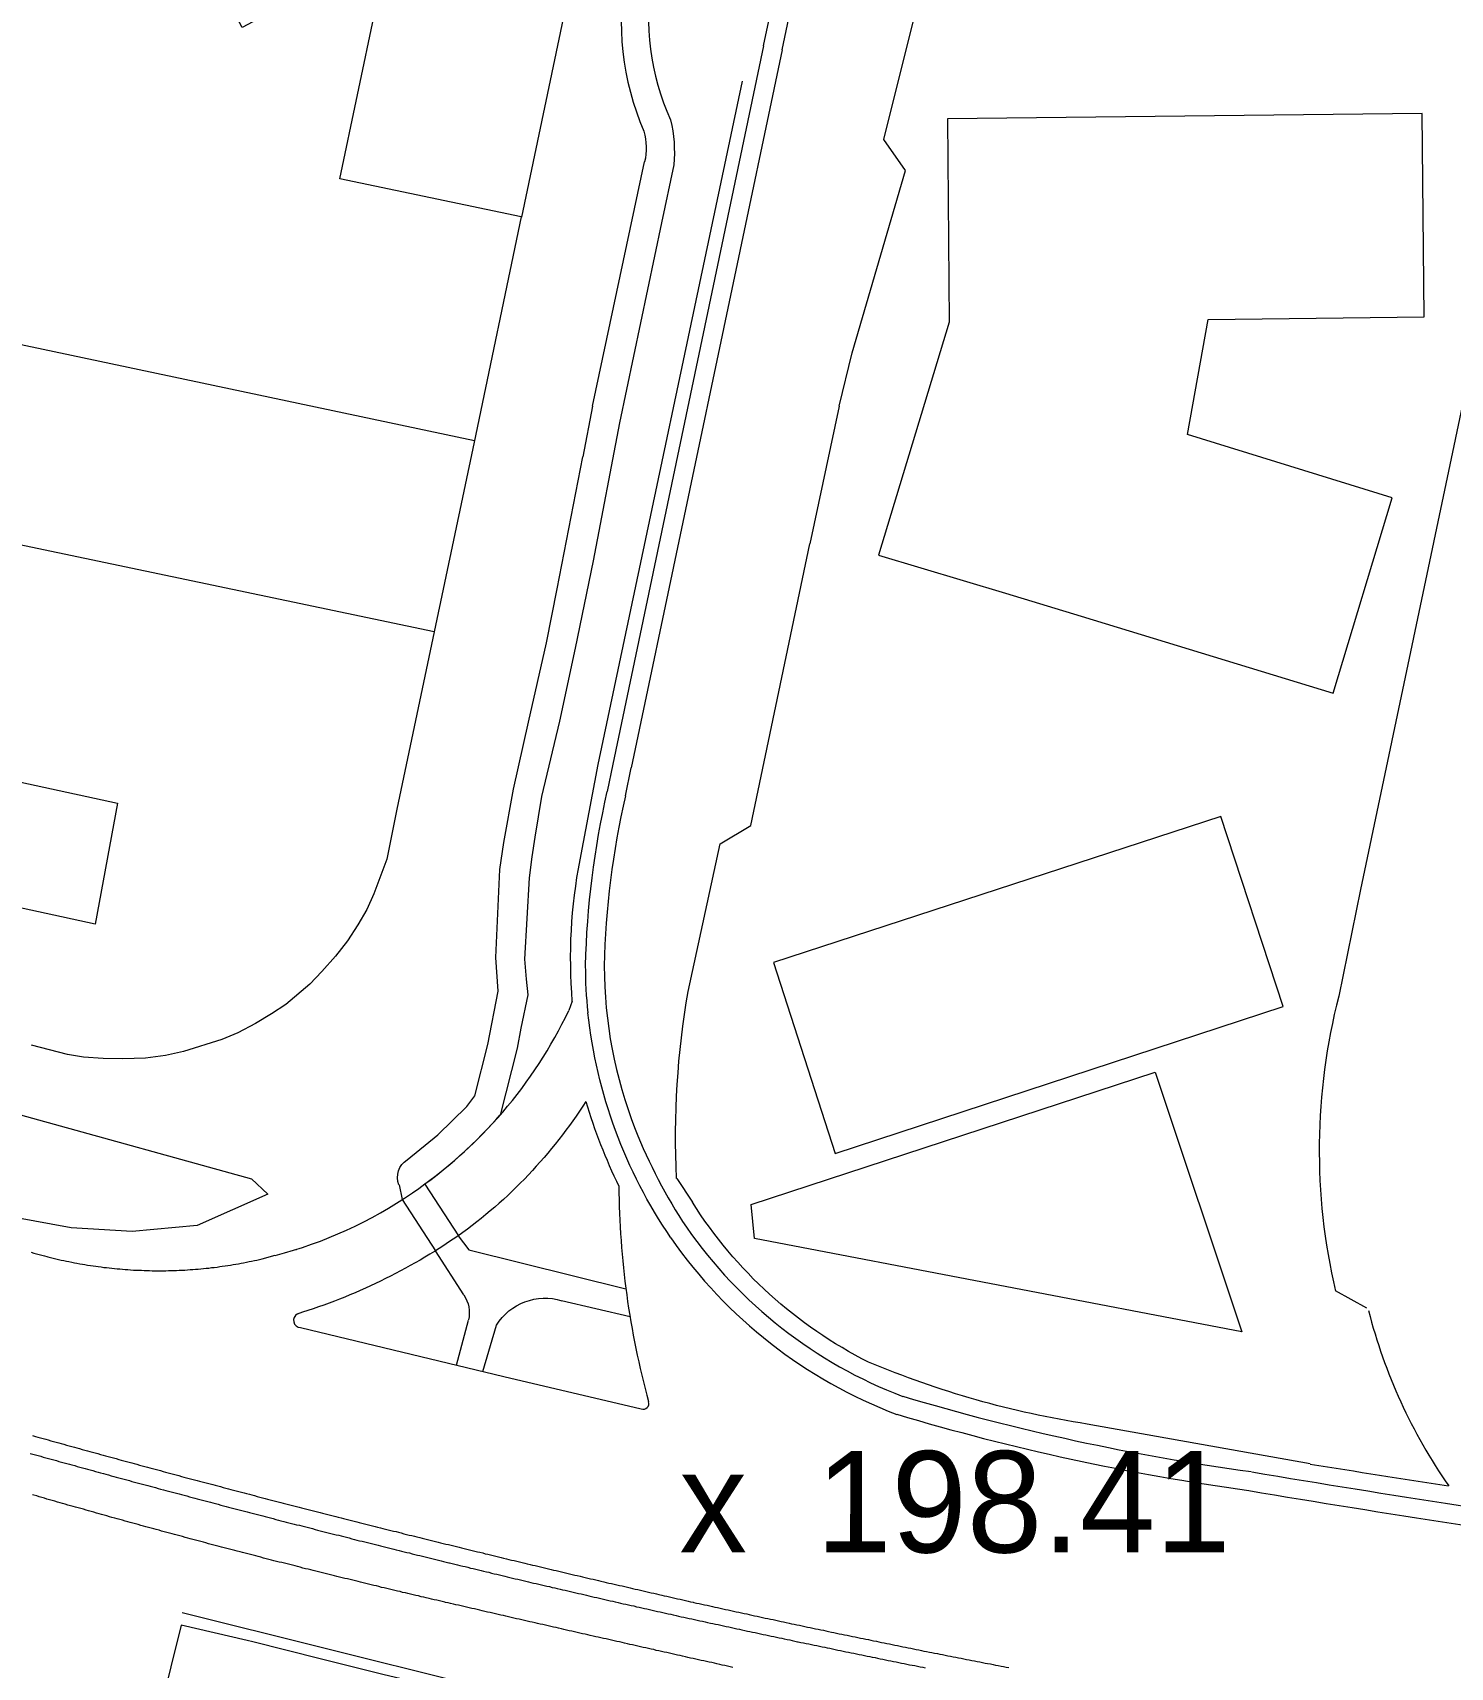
# Model space of a CAD drawing. Header units: millimetres. Extents: x 949 to 2135, y 1001 to 2286.
# Drawn here: x 1283.9 to 1388.7, y 1817.1 to 1938 of the extents above; entities that cross this region are included whole.
import ezdxf
from ezdxf.enums import TextEntityAlignment as Align

# ---------------------------------------------------------------- set-up
doc = ezdxf.new("R2010")
doc.units = ezdxf.units.MM
for name, color, linetype, lineweight in [('Nivel 11', 7, 'Continuous', 0), ('Nivel 12', 7, 'Continuous', 0), ('Nivel 15', 7, 'Continuous', 0), ('Nivel 17', 7, 'Continuous', 0), ('Nivel 18', 7, 'Continuous', 0), ('Nivel 22', 7, 'Continuous', 0), ('Nivel 24', 7, 'Continuous', 0), ('Nivel 27', 7, 'Continuous', 0), ('Nivel 3', 7, 'Continuous', 0)]:
    doc.layers.add(name, color=color, linetype=linetype, lineweight=lineweight)
doc.styles.add('Style-font000', font='font000.shx')
doc.styles.add('Style-font023', font='font023.shx')

msp = doc.modelspace()

# ---------------------------------------------------------------- linework, layer by layer
at = {"layer": 'Nivel 11', "color": 1, "linetype": 'Continuous', "lineweight": 0}
for p, q in [((1328.55, 1965.03), (1320.02, 1924.34)), ((1386.65, 1931.99), (1351.53, 1931.59)), ((1386.79, 1916.96), (1386.65, 1931.99)), ((1244.03, 1923.16), (1316.55, 1907.8)), ((1369.29, 1908.25), (1370.83, 1916.77)), ((1370.83, 1916.77), (1386.79, 1916.96)), ((1313.58, 1893.66), (1236.99, 1909.74)), ((1384.44, 1903.56), (1369.29, 1908.25)), ((1316.52, 1907.68), (1313.58, 1893.66)), ((1380.07, 1889.13), (1384.44, 1903.56)), ((1346.45, 1899.32), (1355.83, 1896.51)), ((1355.83, 1896.51), (1361.42, 1894.82)), ((1361.43, 1894.82), (1380.07, 1889.13))]:
    msp.add_line(p, q, dxfattribs=at)
at = {"layer": 'Nivel 11', "color": 1, "linetype": 'Continuous', "lineweight": 0, "flags": 128}
for points in [[(1320.01, 1924.35), (1306.6, 1927.16), (1309.21, 1939.59), (1312.15, 1938.98), (1315.07, 1952.87), (1313.04, 1953.3), (1301.67, 1947.21), (1304.84, 1941.3), (1299.37, 1938.37), (1296.21, 1944.28), (1290.71, 1941.34), (1283.87, 1953.78)], [(1351.53, 1931.59), (1351.67, 1916.55), (1346.45, 1899.32)]]:
    msp.add_lwpolyline(points, dxfattribs=at)
msp.add_lwpolyline([(1376.36, 1865.95), (1371.77, 1879.99), (1338.66, 1869.21), (1343.24, 1855.08), (1376.38, 1865.95), (1376.36, 1865.95)], close=True, dxfattribs=at)
at = {"layer": 'Nivel 12', "color": 7, "linetype": 'Continuous', "lineweight": 0}
for p, q in [((1320.01, 1924.35), (1316.52, 1907.68)), ((1313.58, 1893.66), (1310.82, 1880.55)), ((1310.82, 1880.55), (1310.41, 1878.57)), ((1310.41, 1878.57), (1310.06, 1876.83)), ((1310.06, 1876.83), (1309.11, 1874.28)), ((1309.11, 1874.28), (1308.59, 1873.13)), ((1308.59, 1873.13), (1307.92, 1871.99)), ((1307.92, 1871.99), (1307.15, 1870.81)), ((1307.15, 1870.81), (1306.28, 1869.66)), ((1306.28, 1869.66), (1305.26, 1868.52)), ((1305.26, 1868.52), (1304.38, 1867.6)), ((1304.38, 1867.6), (1302.6, 1866.09)), ((1302.6, 1866.09), (1301.55, 1865.41)), ((1300.36, 1864.69), (1299.06, 1864)), ((1301.55, 1865.41), (1300.36, 1864.69)), ((1297.87, 1863.51), (1295.03, 1862.62)), ((1299.06, 1864), (1297.87, 1863.51)), ((1286.46, 1862.39), (1283.79, 1863.08)), ((1287.64, 1862.2), (1286.46, 1862.39)), ((1289.08, 1862.1), (1287.64, 1862.2)), ((1290.55, 1862.07), (1289.08, 1862.1)), ((1292.23, 1862.13), (1290.55, 1862.07)), ((1293.7, 1862.33), (1292.23, 1862.13)), ((1295.03, 1862.62), (1293.7, 1862.33))]:
    msp.add_line(p, q, dxfattribs=at)
at = {"layer": 'Nivel 15', "color": 7, "linetype": 'Continuous', "lineweight": 0}
for p, q in [((1336.35, 1934.38), (1325.68, 1883.84)), ((1343.53, 1910.35), (1341.37, 1900.17)), ((1325.68, 1883.84), (1324.34, 1876.78)), ((1382.09, 1874.59), (1380.48, 1866.71)), ((1323.77, 1866.33), (1323.53, 1865.65)), ((1331.51, 1853.23), (1332.67, 1851.46)), ((1382.56, 1843.64), (1380.24, 1844.9)), ((1303.69, 1842.19), (1318.72, 1838.57)), ((1318.72, 1838.57), (1328.89, 1836.18)), ((1378.37, 1832.11), (1361.87, 1835.06))]:
    msp.add_line(p, q, dxfattribs=at)
at = {"layer": 'Nivel 15', "color": 7, "linetype": 'Continuous', "lineweight": 0, "flags": 128}
for points in [[(1343.53, 1910.35), (1344.49, 1914.3), (1348.44, 1927.79), (1346.82, 1930.08), (1349.26, 1939.77), (1351.48, 1941.13), (1363.76, 1999.5), (1362.19, 2001.98), (1363.54, 2008.15)], [(1406.62, 1991.28), (1394.52, 1933.67), (1382.09, 1874.59)], [(1332.36, 1867.06), (1334.73, 1877.98), (1337, 1879.33), (1341.37, 1900.17)], [(1308.88, 1850.28), (1308.99, 1850.34)], [(1283.77, 1847.77), (1283.97, 1847.71), (1284.16, 1847.66), (1284.35, 1847.61), (1284.54, 1847.55), (1284.74, 1847.5), (1284.93, 1847.45), (1285, 1847.43), (1285.2, 1847.38), (1285.39, 1847.33), (1285.59, 1847.28), (1285.78, 1847.24), (1285.98, 1847.19), (1286.17, 1847.15), (1286.37, 1847.11), (1286.56, 1847.07), (1286.76, 1847.03), (1286.96, 1846.99), (1287.15, 1846.96), (1287.35, 1846.92), (1287.55, 1846.89), (1287.74, 1846.85), (1287.94, 1846.82), (1288.14, 1846.79), (1288.34, 1846.76), (1288.54, 1846.73), (1288.73, 1846.7), (1288.93, 1846.68), (1289.13, 1846.65), (1289.33, 1846.63), (1289.53, 1846.61), (1289.73, 1846.58), (1289.92, 1846.56), (1290.12, 1846.54), (1290.32, 1846.53), (1290.52, 1846.51), (1290.72, 1846.49), (1290.92, 1846.48), (1291.12, 1846.47), (1291.32, 1846.45), (1291.52, 1846.44), (1291.72, 1846.43), (1291.92, 1846.43), (1292.12, 1846.42), (1292.32, 1846.41), (1292.52, 1846.41), (1292.72, 1846.4), (1292.92, 1846.4), (1293.12, 1846.4), (1293.32, 1846.4), (1293.52, 1846.4), (1293.72, 1846.4), (1293.92, 1846.41), (1294.12, 1846.41), (1294.32, 1846.42), (1294.52, 1846.42), (1294.72, 1846.43), (1294.92, 1846.44), (1295.12, 1846.45), (1295.32, 1846.47), (1295.52, 1846.48), (1295.72, 1846.49), (1295.92, 1846.51), (1296.12, 1846.52), (1296.32, 1846.54), (1296.51, 1846.56), (1296.71, 1846.58), (1296.91, 1846.6), (1297.11, 1846.63), (1297.31, 1846.65), (1297.51, 1846.67), (1297.71, 1846.7), (1297.9, 1846.73), (1298.1, 1846.76), (1298.3, 1846.79), (1298.5, 1846.82), (1298.7, 1846.85), (1298.89, 1846.88), (1299.09, 1846.92), (1299.29, 1846.95), (1299.48, 1846.99), (1299.68, 1847.03), (1299.88, 1847.07), (1300.07, 1847.11), (1300.27, 1847.15), (1300.46, 1847.19), (1300.66, 1847.23), (1300.85, 1847.28), (1301.82, 1847.54)], [(1303.36, 1847.97), (1303.39, 1847.98)], [(1283.87, 1834.2), (1284.07, 1834.14), (1284.26, 1834.09), (1284.45, 1834.04), (1284.64, 1833.98), (1284.84, 1833.93), (1285.03, 1833.88), (1285.22, 1833.82), (1285.41, 1833.77), (1285.61, 1833.72), (1285.8, 1833.66), (1285.99, 1833.61), (1286.19, 1833.56), (1286.38, 1833.5), (1286.57, 1833.45), (1286.76, 1833.4), (1286.96, 1833.34), (1287.15, 1833.29), (1287.34, 1833.24), (1287.53, 1833.18), (1287.73, 1833.13), (1287.92, 1833.08), (1288.11, 1833.02), (1288.31, 1832.97), (1288.5, 1832.92), (1288.69, 1832.87), (1288.88, 1832.81), (1289.08, 1832.76), (1289.27, 1832.71), (1289.46, 1832.65), (1289.66, 1832.6), (1289.85, 1832.55), (1290.04, 1832.5), (1290.24, 1832.44), (1290.43, 1832.39), (1290.62, 1832.34), (1290.81, 1832.29), (1291.01, 1832.23), (1291.2, 1832.18), (1291.39, 1832.13), (1291.59, 1832.08), (1291.78, 1832.02), (1291.97, 1831.97), (1292.17, 1831.92), (1292.36, 1831.87), (1292.55, 1831.82), (1292.74, 1831.76), (1292.94, 1831.71), (1293.13, 1831.66), (1293.32, 1831.61), (1293.52, 1831.56), (1293.71, 1831.5), (1293.9, 1831.45), (1294.1, 1831.4), (1294.29, 1831.35), (1294.48, 1831.3), (1294.68, 1831.25), (1294.87, 1831.19), (1295.06, 1831.14), (1295.26, 1831.09), (1295.45, 1831.04), (1295.64, 1830.99), (1295.84, 1830.94), (1296.03, 1830.89), (1296.22, 1830.83), (1296.42, 1830.78), (1296.61, 1830.73), (1296.8, 1830.68), (1297, 1830.63), (1297.19, 1830.58), (1297.38, 1830.53), (1297.58, 1830.48), (1297.77, 1830.43), (1297.96, 1830.37), (1298.16, 1830.32), (1298.35, 1830.27), (1298.54, 1830.22), (1298.74, 1830.17), (1298.93, 1830.12), (1299.12, 1830.07), (1299.32, 1830.02), (1299.51, 1829.97), (1299.7, 1829.92), (1299.9, 1829.87), (1300.09, 1829.82), (1300.28, 1829.77), (1300.48, 1829.71), (1300.67, 1829.66), (1300.87, 1829.61), (1301.06, 1829.56), (1301.25, 1829.51), (1301.45, 1829.46), (1301.64, 1829.41), (1301.83, 1829.36), (1302.03, 1829.31), (1302.22, 1829.26), (1302.41, 1829.21), (1302.61, 1829.16), (1302.8, 1829.11), (1302.99, 1829.06), (1303.19, 1829.01), (1303.38, 1828.96), (1303.58, 1828.91), (1303.77, 1828.86), (1303.96, 1828.81), (1304.16, 1828.76), (1304.35, 1828.71), (1304.54, 1828.66), (1304.74, 1828.61), (1304.93, 1828.56), (1305.13, 1828.52), (1305.32, 1828.47), (1305.51, 1828.42), (1305.71, 1828.37), (1305.9, 1828.32), (1306.09, 1828.27), (1306.29, 1828.22), (1306.48, 1828.17), (1306.68, 1828.12), (1306.87, 1828.07), (1307.06, 1828.02), (1307.26, 1827.97), (1307.45, 1827.92), (1307.65, 1827.87), (1307.84, 1827.83), (1308.03, 1827.78), (1308.23, 1827.73), (1308.42, 1827.68), (1308.62, 1827.63), (1308.81, 1827.58), (1309, 1827.53), (1309.2, 1827.48), (1309.39, 1827.43), (1309.59, 1827.39), (1309.78, 1827.34), (1309.97, 1827.29), (1310.17, 1827.24), (1310.36, 1827.19), (1310.56, 1827.14), (1310.75, 1827.1), (1310.94, 1827.05), (1311.14, 1827), (1311.33, 1826.95), (1311.53, 1826.9), (1311.72, 1826.85), (1311.91, 1826.81), (1312.11, 1826.76), (1312.3, 1826.71), (1312.5, 1826.66), (1312.69, 1826.61), (1312.88, 1826.57), (1313.08, 1826.52), (1313.27, 1826.47), (1313.47, 1826.42), (1313.66, 1826.37), (1313.86, 1826.33), (1314.05, 1826.28), (1314.24, 1826.23), (1314.44, 1826.18), (1314.63, 1826.14), (1314.83, 1826.09), (1315.02, 1826.04), (1315.22, 1825.99), (1315.41, 1825.94), (1315.6, 1825.9), (1315.8, 1825.85), (1315.99, 1825.8), (1316.19, 1825.76), (1316.38, 1825.71), (1316.58, 1825.66), (1316.77, 1825.61), (1316.96, 1825.57), (1317.16, 1825.52), (1317.35, 1825.47), (1317.55, 1825.43), (1317.74, 1825.38), (1317.94, 1825.33), (1318.13, 1825.28), (1318.32, 1825.24), (1318.52, 1825.19), (1318.71, 1825.14), (1318.91, 1825.1), (1319.1, 1825.05), (1319.3, 1825), (1319.49, 1824.96), (1319.69, 1824.91), (1319.88, 1824.86), (1320.08, 1824.82), (1320.27, 1824.77), (1320.46, 1824.72), (1320.66, 1824.68), (1320.85, 1824.63), (1321.05, 1824.59), (1321.24, 1824.54), (1321.44, 1824.49), (1321.63, 1824.45), (1321.83, 1824.4), (1322.02, 1824.35), (1322.22, 1824.31), (1322.41, 1824.26), (1322.6, 1824.22), (1322.8, 1824.17), (1322.99, 1824.12), (1323.19, 1824.08), (1323.38, 1824.03), (1323.58, 1823.99), (1323.77, 1823.94), (1323.97, 1823.89), (1324.16, 1823.85), (1324.36, 1823.8), (1324.55, 1823.76), (1324.75, 1823.71), (1324.94, 1823.67), (1325.14, 1823.62), (1325.33, 1823.58), (1325.53, 1823.53), (1325.72, 1823.48), (1325.91, 1823.44), (1326.11, 1823.39), (1326.3, 1823.35), (1326.5, 1823.3), (1326.69, 1823.26), (1326.89, 1823.21), (1327.08, 1823.17), (1327.28, 1823.12), (1327.47, 1823.08), (1327.67, 1823.03), (1327.86, 1822.99), (1328.06, 1822.94), (1328.25, 1822.9), (1328.45, 1822.85), (1328.64, 1822.81), (1328.84, 1822.76), (1329.03, 1822.72), (1329.23, 1822.67), (1329.42, 1822.63), (1329.62, 1822.58), (1329.81, 1822.54), (1330.01, 1822.5), (1330.2, 1822.45), (1330.4, 1822.41), (1330.59, 1822.36), (1330.79, 1822.32), (1330.98, 1822.27), (1331.18, 1822.23), (1331.37, 1822.18), (1331.57, 1822.14), (1331.76, 1822.1), (1331.96, 1822.05), (1332.15, 1822.01), (1332.35, 1821.96), (1332.54, 1821.92), (1332.74, 1821.88), (1332.78, 1821.87), (1332.98, 1821.82), (1333.17, 1821.78), (1333.37, 1821.74), (1333.56, 1821.69), (1333.76, 1821.65), (1333.95, 1821.61), (1334.15, 1821.56), (1334.34, 1821.52), (1334.54, 1821.48), (1334.73, 1821.43), (1334.93, 1821.39), (1335.12, 1821.35), (1335.32, 1821.31), (1335.51, 1821.26), (1335.71, 1821.22), (1335.91, 1821.18), (1336.1, 1821.14), (1336.3, 1821.09), (1336.49, 1821.05), (1336.69, 1821.01), (1336.88, 1820.97), (1337.08, 1820.92), (1337.27, 1820.88), (1337.47, 1820.84), (1337.66, 1820.8), (1337.86, 1820.75), (1338.06, 1820.71), (1338.25, 1820.67), (1338.45, 1820.63), (1338.64, 1820.59), (1338.84, 1820.54), (1339.03, 1820.5), (1339.23, 1820.46), (1339.42, 1820.42), (1339.62, 1820.38), (1339.82, 1820.34), (1340.01, 1820.29), (1340.21, 1820.25), (1340.4, 1820.21), (1340.6, 1820.17), (1340.79, 1820.13), (1340.99, 1820.09), (1341.18, 1820.04), (1341.38, 1820), (1341.58, 1819.96), (1341.77, 1819.92), (1341.97, 1819.88), (1342.16, 1819.84), (1342.36, 1819.8), (1342.55, 1819.76), (1342.75, 1819.72), (1342.95, 1819.67), (1343.14, 1819.63), (1343.34, 1819.59), (1343.53, 1819.55), (1343.73, 1819.51), (1343.93, 1819.47), (1344.12, 1819.43), (1344.32, 1819.39), (1344.51, 1819.35), (1344.71, 1819.31), (1344.9, 1819.27), (1345.1, 1819.23), (1345.3, 1819.19), (1345.49, 1819.15), (1345.69, 1819.11), (1345.88, 1819.07), (1346.08, 1819.03), (1346.28, 1818.99), (1346.47, 1818.95), (1346.67, 1818.91), (1346.86, 1818.87), (1347.06, 1818.83), (1347.26, 1818.79), (1347.45, 1818.75), (1347.65, 1818.71), (1347.84, 1818.67), (1348.04, 1818.63), (1348.24, 1818.59), (1348.43, 1818.55), (1348.63, 1818.51), (1348.82, 1818.47), (1349.02, 1818.43), (1349.22, 1818.39), (1349.41, 1818.35), (1349.61, 1818.31), (1349.8, 1818.27), (1350, 1818.23), (1350.2, 1818.19), (1350.39, 1818.15), (1350.59, 1818.12), (1350.79, 1818.08), (1350.98, 1818.04), (1351.18, 1818), (1351.37, 1817.96), (1351.57, 1817.92), (1351.77, 1817.88), (1351.96, 1817.84), (1352.16, 1817.81), (1352.35, 1817.77), (1352.55, 1817.73), (1352.75, 1817.69), (1352.94, 1817.65), (1353.14, 1817.61), (1353.34, 1817.57), (1353.53, 1817.54), (1353.73, 1817.5), (1353.93, 1817.46), (1354.12, 1817.42), (1354.32, 1817.38), (1354.51, 1817.34), (1354.71, 1817.31), (1354.91, 1817.27), (1355.1, 1817.23), (1355.3, 1817.19), (1355.5, 1817.15), (1355.69, 1817.12), (1355.89, 1817.08), (1356.09, 1817.04)]]:
    msp.add_lwpolyline(points, dxfattribs=at)
at = {"layer": 'Nivel 15', "color": 7, "linetype": 'Continuous', "lineweight": 0}
for centre, radius, start, end in [((1362.53, 1869.46), 38.89, 169.1502, 184.6165), ((1292.89, 1880.23), 33.93, 304.2132, 334.5439), ((1424.95, 1855.31), 45.91, 165.6309, 193.1097), ((1363.41, 1870.34), 40.27, 196.4622, 206.0584), ((1389.42, 1853.1), 62.19, 180.4031, 195.2763), ((1293.89, 1878.31), 31.78, 284.4474, 304.6646), ((1303.7, 1842.73), 0.534, 117.8078, 268.705), ((1421.78, 1853.5), 40.37, 194.4081, 214.7613), ((1329.03, 1836.57), 0.421, 250.5161, 19.3773), ((1572.56, 3028.26), 1211.82, 260.77835, 261.26895)]:
    msp.add_arc(centre, radius, start, end, dxfattribs=at)
at = {"layer": 'Nivel 15', "color": 7, "linetype": 'Continuous', "lineweight": 0, "extrusion": (0, 0, -1)}
for centre, radius, start, end in [((-1393.8, 1856.31), 62.37, 357.1711, 9.9246), ((-1294.45, 1878.28), 35.99, 212.534, 234.5387), ((-1360.49, 1869.04), 32.91, 296.6938, 327.7138), ((-1290.37, 1885.24), 44.03, 235.4709, 252.7223), ((-1372.49, 1903.4), 69.16, 278.8269, 292.7812)]:
    msp.add_arc(centre, radius, start, end, dxfattribs=at)
at = {"layer": 'Nivel 17', "color": 30, "linetype": 'Continuous', "lineweight": 0}
for p, q in [((1325.28, 1910.36), (1329.14, 1928.41)), ((1331.3, 1928.21), (1330.39, 1923.91)), ((1330.39, 1923.91), (1327.28, 1909.11)), ((1325.28, 1910.36), (1324.58, 1906.6)), ((1327.28, 1909.11), (1325.34, 1898.91)), ((1322.67, 1896.84), (1324.58, 1906.6)), ((1325.34, 1898.91), (1324.01, 1892.44)), ((1321.87, 1892.85), (1322.67, 1896.84)), ((1320.56, 1886.97), (1321.87, 1892.85)), ((1324.01, 1892.44), (1322.84, 1887.04)), ((1319.44, 1882.02), (1320.56, 1886.97)), ((1322.84, 1887.04), (1321.5, 1881.48)), ((1318.73, 1878.08), (1319.44, 1882.02)), ((1321.5, 1881.48), (1321.02, 1878.47)), ((1318.44, 1876.08), (1318.73, 1878.08)), ((1321.02, 1878.47), (1320.79, 1877.02)), ((1320.79, 1877.02), (1320.6, 1875.47)), ((1318.13, 1869.56), (1318.44, 1876.08)), ((1320.6, 1875.47), (1320.25, 1869.44)), ((1318.3, 1867.08), (1318.13, 1869.56)), ((1320.25, 1869.44), (1320.37, 1867.96)), ((1317.53, 1863.13), (1318.3, 1867.08)), ((1320.37, 1867.96), (1320.5, 1866.81)), ((1320.5, 1866.81), (1319.98, 1864.34)), ((1319.98, 1864.34), (1319.71, 1862.86)), ((1316.58, 1859.33), (1317.53, 1863.13)), ((1319.71, 1862.86), (1318.45, 1857.91)), ((1313.84, 1856.44), (1315.99, 1858.54)), ((1315.99, 1858.54), (1316.58, 1859.33)), ((1311.58, 1854.6), (1313.84, 1856.44)), ((1310.97, 1852.75), (1311.21, 1851.67)), ((1312.87, 1852.81), (1315.36, 1848.98)), ((1311.21, 1851.67), (1313.67, 1847.88)), ((1315.35, 1848.99), (1316.13, 1847.95)), ((1315.77, 1844.61), (1313.67, 1847.88)), ((1316.13, 1847.95), (1327.75, 1845.07)), ((1328.06, 1842.98), (1323, 1844.18)), ((1315.23, 1839.41), (1316.11, 1842.75)), ((1317.17, 1838.94), (1318.18, 1842.37))]:
    msp.add_line(p, q, dxfattribs=at)
at = {"layer": 'Nivel 17', "color": 30, "linetype": 'Continuous', "lineweight": 0, "flags": 128}
for points in [[(1283.7, 1832.89), (1283.89, 1832.84), (1284.08, 1832.78), (1284.28, 1832.73), (1284.47, 1832.68), (1284.66, 1832.62), (1284.85, 1832.57), (1285.05, 1832.51), (1285.24, 1832.46), (1285.43, 1832.41), (1285.63, 1832.35), (1285.82, 1832.3), (1286.01, 1832.25), (1286.2, 1832.19), (1286.4, 1832.14), (1286.59, 1832.09), (1286.78, 1832.03), (1286.98, 1831.98), (1287.17, 1831.93), (1287.36, 1831.88), (1287.55, 1831.82), (1287.75, 1831.77), (1287.94, 1831.72), (1288.13, 1831.66), (1288.33, 1831.61), (1288.52, 1831.56), (1288.71, 1831.51), (1288.9, 1831.45), (1289.1, 1831.4), (1289.29, 1831.35), (1289.48, 1831.29), (1289.68, 1831.24), (1289.87, 1831.19), (1290.06, 1831.14), (1290.25, 1831.08), (1290.45, 1831.03), (1290.64, 1830.98), (1290.83, 1830.93), (1291.03, 1830.88), (1291.22, 1830.82), (1291.41, 1830.77), (1291.61, 1830.72), (1291.8, 1830.67), (1291.99, 1830.61), (1292.19, 1830.56), (1292.38, 1830.51), (1292.57, 1830.46), (1292.76, 1830.41), (1292.96, 1830.36), (1293.15, 1830.3), (1293.34, 1830.25), (1293.54, 1830.2), (1293.73, 1830.15), (1293.92, 1830.1), (1294.12, 1830.04), (1294.31, 1829.99), (1294.5, 1829.94), (1294.7, 1829.89), (1294.89, 1829.84), (1295.08, 1829.79), (1295.28, 1829.74), (1295.47, 1829.68), (1295.66, 1829.63), (1295.86, 1829.58), (1296.05, 1829.53), (1296.24, 1829.48), (1296.44, 1829.43), (1296.63, 1829.38), (1296.82, 1829.33), (1297.02, 1829.28), (1297.21, 1829.22), (1297.4, 1829.17), (1297.6, 1829.12), (1297.79, 1829.07), (1297.98, 1829.02), (1298.18, 1828.97), (1298.37, 1828.92), (1298.56, 1828.87), (1298.76, 1828.82), (1298.95, 1828.77), (1299.14, 1828.72), (1299.34, 1828.67), (1299.53, 1828.62), (1299.73, 1828.57), (1299.92, 1828.52), (1300.11, 1828.46), (1300.31, 1828.41), (1300.5, 1828.36), (1300.69, 1828.31), (1300.89, 1828.26), (1301.08, 1828.21), (1301.27, 1828.16), (1301.47, 1828.11), (1301.66, 1828.06), (1301.86, 1828.01), (1302.05, 1827.96), (1302.24, 1827.91), (1302.44, 1827.86), (1302.63, 1827.81), (1302.82, 1827.76), (1303.02, 1827.71), (1303.21, 1827.66), (1303.4, 1827.61), (1303.6, 1827.57), (1303.79, 1827.52), (1303.99, 1827.47), (1304.18, 1827.42), (1304.37, 1827.37), (1304.57, 1827.32), (1304.76, 1827.27), (1304.95, 1827.22), (1305.15, 1827.17), (1305.34, 1827.12), (1305.54, 1827.07), (1305.73, 1827.02), (1305.92, 1826.97), (1306.12, 1826.92), (1306.31, 1826.87), (1306.51, 1826.83), (1306.7, 1826.78), (1306.89, 1826.73), (1307.09, 1826.68), (1307.28, 1826.63), (1307.48, 1826.58), (1307.67, 1826.53), (1307.86, 1826.48), (1308.06, 1826.43), (1308.25, 1826.39), (1308.45, 1826.34), (1308.64, 1826.29), (1308.83, 1826.24), (1309.03, 1826.19), (1309.22, 1826.14), (1309.42, 1826.09), (1309.61, 1826.05), (1309.8, 1826), (1310, 1825.95), (1310.19, 1825.9), (1310.39, 1825.85), (1310.58, 1825.8), (1310.77, 1825.76), (1310.97, 1825.71), (1311.16, 1825.66), (1311.36, 1825.61), (1311.55, 1825.56), (1311.74, 1825.52), (1311.94, 1825.47), (1312.13, 1825.42), (1312.33, 1825.37), (1312.52, 1825.33), (1312.72, 1825.28), (1312.91, 1825.23), (1313.1, 1825.18), (1313.3, 1825.13), (1313.49, 1825.09), (1313.69, 1825.04), (1313.88, 1824.99), (1314.08, 1824.94), (1314.27, 1824.9), (1314.46, 1824.85), (1314.66, 1824.8), (1314.71, 1824.79), (1314.9, 1824.74), (1315.09, 1824.7), (1315.29, 1824.65), (1315.48, 1824.6), (1315.68, 1824.55), (1315.87, 1824.51), (1316.07, 1824.46), (1316.26, 1824.41), (1316.45, 1824.37), (1316.65, 1824.32), (1316.84, 1824.27), (1317.04, 1824.23), (1317.23, 1824.18), (1317.43, 1824.13), (1317.62, 1824.09), (1317.82, 1824.04), (1318.01, 1823.99), (1318.2, 1823.95), (1318.4, 1823.9), (1318.59, 1823.85), (1318.79, 1823.81), (1318.98, 1823.76), (1319.18, 1823.72), (1319.37, 1823.67), (1319.57, 1823.62), (1319.76, 1823.58), (1319.96, 1823.53), (1320.15, 1823.49), (1320.35, 1823.44), (1320.54, 1823.39), (1320.73, 1823.35), (1320.93, 1823.3), (1321.12, 1823.26), (1321.32, 1823.21), (1321.51, 1823.16), (1321.71, 1823.12), (1321.9, 1823.07), (1322.1, 1823.03), (1322.29, 1822.98), (1322.49, 1822.94), (1322.68, 1822.89), (1322.88, 1822.85), (1323.07, 1822.8), (1323.27, 1822.76), (1323.46, 1822.71), (1323.66, 1822.67), (1323.85, 1822.62), (1324.05, 1822.58), (1324.24, 1822.53), (1324.44, 1822.49), (1324.63, 1822.44), (1324.83, 1822.4), (1325.02, 1822.35), (1325.22, 1822.31), (1325.41, 1822.26), (1325.61, 1822.22), (1325.8, 1822.17), (1326, 1822.13), (1326.19, 1822.08), (1326.39, 1822.04), (1326.58, 1821.99), (1326.78, 1821.95), (1326.97, 1821.91), (1327.17, 1821.86), (1327.36, 1821.82), (1327.56, 1821.77), (1327.75, 1821.73), (1327.95, 1821.68), (1328.14, 1821.64), (1328.34, 1821.6), (1328.53, 1821.55), (1328.73, 1821.51), (1328.92, 1821.47), (1329.12, 1821.42), (1329.31, 1821.38), (1329.51, 1821.33), (1329.7, 1821.29), (1329.9, 1821.25), (1330.09, 1821.2), (1330.29, 1821.16), (1330.48, 1821.12), (1330.68, 1821.07), (1330.87, 1821.03), (1331.07, 1820.99), (1331.26, 1820.94), (1331.46, 1820.9), (1331.65, 1820.86), (1331.85, 1820.81), (1332.04, 1820.77), (1332.24, 1820.73), (1332.44, 1820.68), (1332.63, 1820.64), (1332.83, 1820.6), (1333.02, 1820.56), (1333.22, 1820.51), (1333.41, 1820.47), (1333.61, 1820.43), (1333.8, 1820.39), (1334, 1820.34), (1334.19, 1820.3), (1334.39, 1820.26), (1334.58, 1820.22), (1334.78, 1820.17), (1334.98, 1820.13), (1335.17, 1820.09), (1335.37, 1820.05), (1335.56, 1820), (1335.76, 1819.96), (1335.95, 1819.92), (1336.15, 1819.88), (1336.34, 1819.84), (1336.54, 1819.79), (1336.74, 1819.75), (1336.93, 1819.71), (1337.13, 1819.67), (1337.32, 1819.63), (1337.52, 1819.58), (1337.71, 1819.54), (1337.91, 1819.5), (1338.1, 1819.46), (1338.3, 1819.42), (1338.5, 1819.38), (1338.69, 1819.34), (1338.89, 1819.29), (1339.08, 1819.25), (1339.28, 1819.21), (1339.47, 1819.17), (1339.67, 1819.13), (1339.87, 1819.09), (1340.06, 1819.05), (1340.26, 1819.01), (1340.45, 1818.96), (1340.5, 1818.96), (1340.69, 1818.91), (1340.89, 1818.87), (1341.09, 1818.83), (1341.28, 1818.79), (1341.48, 1818.75), (1341.67, 1818.71), (1341.87, 1818.67), (1342.07, 1818.63), (1342.26, 1818.59), (1342.46, 1818.55), (1342.65, 1818.51), (1342.85, 1818.47), (1343.04, 1818.43), (1343.24, 1818.39), (1343.44, 1818.34), (1343.63, 1818.3), (1343.83, 1818.26), (1344.02, 1818.22), (1344.22, 1818.18), (1344.42, 1818.14), (1344.61, 1818.1), (1344.81, 1818.06), (1345, 1818.02), (1345.2, 1817.98), (1345.4, 1817.94), (1345.59, 1817.9), (1345.79, 1817.86), (1345.98, 1817.82), (1346.18, 1817.78), (1346.37, 1817.74), (1346.57, 1817.7), (1346.77, 1817.66), (1346.96, 1817.62), (1347.16, 1817.58), (1347.35, 1817.54), (1347.55, 1817.5), (1347.75, 1817.46), (1347.94, 1817.42), (1348.14, 1817.38), (1348.34, 1817.34), (1348.53, 1817.3), (1348.73, 1817.26), (1348.92, 1817.22), (1349.12, 1817.19), (1349.32, 1817.15), (1349.51, 1817.11), (1349.71, 1817.07), (1349.9, 1817.03)], [(1335.66, 1817.06), (1335.47, 1817.1), (1335.27, 1817.15), (1335.08, 1817.19), (1334.88, 1817.23), (1334.69, 1817.28), (1334.49, 1817.32), (1334.3, 1817.36), (1334.1, 1817.41), (1333.91, 1817.45), (1333.71, 1817.49), (1333.52, 1817.54), (1333.32, 1817.58), (1333.13, 1817.62), (1332.93, 1817.67), (1332.74, 1817.71), (1332.54, 1817.75), (1332.34, 1817.8), (1332.15, 1817.84), (1331.95, 1817.89), (1331.76, 1817.93), (1331.56, 1817.97), (1331.37, 1818.02), (1331.17, 1818.06), (1330.98, 1818.1), (1330.78, 1818.15), (1330.59, 1818.19), (1330.39, 1818.23), (1330.2, 1818.28), (1330, 1818.32), (1329.81, 1818.37), (1329.61, 1818.41), (1329.42, 1818.45), (1329.22, 1818.5), (1329.03, 1818.54), (1328.83, 1818.59), (1328.64, 1818.63), (1328.44, 1818.67), (1328.25, 1818.72), (1328.05, 1818.76), (1327.86, 1818.8), (1327.66, 1818.85), (1327.47, 1818.89), (1327.27, 1818.94), (1327.08, 1818.98), (1326.88, 1819.02), (1326.69, 1819.07), (1326.49, 1819.11), (1326.3, 1819.16), (1326.1, 1819.2), (1325.91, 1819.24), (1325.71, 1819.29), (1325.52, 1819.33), (1325.32, 1819.38), (1325.12, 1819.42), (1324.93, 1819.47), (1324.73, 1819.51), (1324.54, 1819.55), (1324.34, 1819.6), (1324.15, 1819.64), (1323.95, 1819.69), (1323.76, 1819.73), (1323.56, 1819.77), (1323.37, 1819.82), (1323.17, 1819.86), (1322.98, 1819.91), (1322.78, 1819.95), (1322.59, 1820), (1322.39, 1820.04), (1322.2, 1820.09), (1322, 1820.13), (1321.81, 1820.17), (1321.61, 1820.22), (1321.42, 1820.26), (1321.22, 1820.31), (1321.03, 1820.35), (1320.83, 1820.4), (1320.64, 1820.44), (1320.44, 1820.49), (1320.25, 1820.53), (1320.05, 1820.57), (1319.86, 1820.62), (1319.66, 1820.66), (1319.47, 1820.71), (1319.27, 1820.75), (1319.08, 1820.8), (1318.88, 1820.84), (1318.69, 1820.89), (1318.49, 1820.93), (1318.3, 1820.98), (1318.1, 1821.02), (1317.91, 1821.07), (1317.71, 1821.11), (1317.52, 1821.15), (1317.33, 1821.2), (1317.13, 1821.24), (1316.94, 1821.29), (1316.74, 1821.33), (1316.55, 1821.38), (1316.35, 1821.42), (1316.16, 1821.47), (1315.96, 1821.51), (1315.77, 1821.56), (1315.57, 1821.6), (1315.38, 1821.65), (1315.18, 1821.69), (1314.99, 1821.74), (1314.79, 1821.78), (1314.6, 1821.83), (1314.4, 1821.87), (1314.36, 1821.88), (1314.16, 1821.93), (1313.97, 1821.97), (1313.77, 1822.02), (1313.58, 1822.06), (1313.38, 1822.11), (1313.19, 1822.15), (1312.99, 1822.2), (1312.8, 1822.25), (1312.6, 1822.29), (1312.41, 1822.34), (1312.21, 1822.38), (1312.02, 1822.43), (1311.83, 1822.47), (1311.63, 1822.52), (1311.44, 1822.57), (1311.24, 1822.61), (1311.05, 1822.66), (1310.85, 1822.7), (1310.66, 1822.75), (1310.46, 1822.8), (1310.27, 1822.84), (1310.07, 1822.89), (1309.88, 1822.94), (1309.68, 1822.98), (1309.49, 1823.03), (1309.3, 1823.08), (1309.1, 1823.12), (1308.91, 1823.17), (1308.71, 1823.22), (1308.52, 1823.26), (1308.32, 1823.31), (1308.13, 1823.36), (1307.94, 1823.41), (1307.74, 1823.45), (1307.55, 1823.5), (1307.35, 1823.55), (1307.16, 1823.6), (1306.96, 1823.64), (1306.77, 1823.69), (1306.58, 1823.74), (1306.38, 1823.79), (1306.19, 1823.83), (1305.99, 1823.88), (1305.8, 1823.93), (1305.6, 1823.98), (1305.41, 1824.03), (1305.22, 1824.07), (1305.02, 1824.12), (1304.83, 1824.17), (1304.63, 1824.22), (1304.44, 1824.27), (1304.25, 1824.32), (1304.05, 1824.36), (1303.86, 1824.41), (1303.66, 1824.46), (1303.47, 1824.51), (1303.28, 1824.56), (1303.08, 1824.61), (1302.89, 1824.66), (1302.69, 1824.71), (1302.5, 1824.76), (1302.31, 1824.81), (1302.11, 1824.85), (1301.92, 1824.9), (1301.72, 1824.95), (1301.53, 1825), (1301.34, 1825.05), (1301.14, 1825.1), (1300.95, 1825.15), (1300.76, 1825.2), (1300.56, 1825.25), (1300.37, 1825.3), (1300.18, 1825.35), (1299.98, 1825.4), (1299.79, 1825.45), (1299.59, 1825.5), (1299.4, 1825.55), (1299.21, 1825.6), (1299.01, 1825.65), (1298.82, 1825.7), (1298.63, 1825.75), (1298.43, 1825.8), (1298.24, 1825.85), (1298.05, 1825.91), (1297.85, 1825.96), (1297.66, 1826.01), (1297.47, 1826.06), (1297.27, 1826.11), (1297.08, 1826.16), (1296.89, 1826.21), (1296.69, 1826.26), (1296.5, 1826.31), (1296.31, 1826.36), (1296.11, 1826.42), (1295.92, 1826.47), (1295.73, 1826.52), (1295.53, 1826.57), (1295.34, 1826.62), (1295.15, 1826.67), (1294.95, 1826.73), (1294.76, 1826.78), (1294.57, 1826.83), (1294.37, 1826.88), (1294.18, 1826.93), (1293.99, 1826.99), (1293.79, 1827.04), (1293.6, 1827.09), (1293.41, 1827.14), (1293.22, 1827.2), (1293.02, 1827.25), (1292.83, 1827.3), (1292.64, 1827.35), (1292.44, 1827.41), (1292.25, 1827.46), (1292.06, 1827.51), (1291.87, 1827.56), (1291.67, 1827.62), (1291.48, 1827.67), (1291.29, 1827.72), (1291.09, 1827.78), (1290.9, 1827.83), (1290.71, 1827.88), (1290.52, 1827.94), (1290.32, 1827.99), (1290.13, 1828.04), (1289.94, 1828.1), (1289.74, 1828.15), (1289.55, 1828.2), (1289.36, 1828.26), (1289.17, 1828.31), (1288.97, 1828.37), (1288.78, 1828.42), (1288.59, 1828.47), (1288.4, 1828.53), (1288.2, 1828.58), (1288.01, 1828.64), (1287.82, 1828.69), (1287.63, 1828.75), (1287.43, 1828.8), (1287.24, 1828.85), (1287.05, 1828.91), (1286.86, 1828.96), (1286.66, 1829.02), (1286.47, 1829.07), (1286.28, 1829.13), (1286.09, 1829.18), (1285.9, 1829.24), (1285.7, 1829.29), (1285.51, 1829.35), (1285.32, 1829.4), (1285.13, 1829.46), (1284.93, 1829.51), (1284.74, 1829.57), (1284.55, 1829.63), (1284.36, 1829.68), (1284.17, 1829.74), (1283.97, 1829.79), (1283.86, 1829.82)]]:
    msp.add_lwpolyline(points, dxfattribs=at)
at = {"layer": 'Nivel 17', "color": 30, "linetype": 'Continuous', "lineweight": 0}
for centre, radius, start, end in [((1347.8, 1938.77), 20.39, 169.1105, 203.3506), ((1347.65, 1939.09), 18.23, 170.2521, 204.4922), ((1292.89, 1880.23), 33.93, 306.0718, 318.8859)]:
    msp.add_arc(centre, radius, start, end, dxfattribs=at)
at = {"layer": 'Nivel 17', "color": 30, "linetype": 'Continuous', "lineweight": 0, "extrusion": (0, 0, -1)}
for centre, radius, start, end in [((-1321.12, 1929.14), 10.22, 166.5007, 185.2495), ((-1324.55, 1929.42), 4.7, 164.4117, 192.4158), ((-1312.38, 1853.31), 1.52, 338.1139, 58.2363), ((-1313.91, 1843.31), 2.26, 144.9897, 194.2157), ((-1321.77, 1840.16), 4.21, 31.6394, 107.1079)]:
    msp.add_arc(centre, radius, start, end, dxfattribs=at)
at = {"layer": 'Nivel 18', "color": 4, "linetype": 'Continuous', "lineweight": 0, "flags": 128}
msp.add_lwpolyline([(1343.77, 1808.83), (1332.08, 1811.37), (1327.74, 1812.32), (1325.07, 1812.96), (1319.79, 1814.18), (1309.88, 1816.5), (1305.15, 1817.7), (1300.17, 1818.94), (1299.74, 1819.04), (1294.85, 1820.17), (1292.57, 1810.94), (1313.22, 1810.92), (1316.24, 1810.31), (1323.24, 1808.96), (1340.23, 1800.79), (1346.51, 1800.58), (1343.77, 1808.83)], close=True, dxfattribs=at)
at = {"layer": 'Nivel 22', "color": 4, "linetype": 'Continuous', "lineweight": 0, "flags": 128}
msp.add_lwpolyline([(1290.16, 1880.99), (1288.5, 1872.03), (1264.46, 1877.25), (1266.07, 1886.22), (1290.16, 1880.99)], dxfattribs=at)
at = {"layer": 'Nivel 24', "color": 3, "linetype": 'Continuous', "lineweight": 0, "flags": 128}
for points in [[(1300.05, 1853.2), (1301.27, 1852.07), (1296.05, 1849.75), (1291.23, 1849.31), (1286.72, 1849.58), (1279.84, 1850.83), (1269.58, 1854.02), (1226.77, 1866.22), (1200.49, 1874.58), (1165.06, 1887.28), (1142.26, 1896.25), (1145.11, 1903.14), (1198.23, 1883.03), (1229.01, 1873.29), (1267.63, 1862.16), (1300.05, 1853.2)], [(1394.53, 1800.12), (1383.13, 1802.3), (1377.17, 1803.45), (1364.24, 1805.83), (1344.07, 1809.59), (1335.31, 1811.43), (1315.88, 1815.86), (1294.94, 1821.1)]]:
    msp.add_lwpolyline(points, dxfattribs=at)
msp.add_lwpolyline([(1366.91, 1861.08), (1373.31, 1841.88), (1337.27, 1848.79), (1337.02, 1851.3), (1366.91, 1861.08)], close=True, dxfattribs=at)
at = {"layer": 'Nivel 27', "color": 16, "linetype": 'Continuous', "lineweight": 0}
for p, q in [((1337.94, 1937), (1355.94, 2022.74)), ((1339.31, 1936.71), (1357.31, 2022.46)), ((1337.94, 1937), (1326.78, 1883.88)), ((1339.31, 1936.71), (1328.15, 1883.59)), ((1326.78, 1883.88), (1326.36, 1881.85)), ((1327.72, 1881.53), (1328.15, 1883.59))]:
    msp.add_line(p, q, dxfattribs=at)
for centre, radius, start, end in [((1388.62, 1867.53), 63.89, 167.0512, 178.7022), ((1388.62, 1867.53), 62.49, 167.0512, 178.7022), ((1359.54, 1869.04), 34.79, 180.1003, 185.8677), ((1359.45, 1869.02), 33.3, 180.1309, 201.4106), ((1365.9, 1871.83), 40.34, 201.7836, 213.4161), ((1360.51, 1869.28), 35.84, 214.8108, 249.2088), ((1360.51, 1869.28), 34.44, 214.8108, 249.1251), ((1397.11, 2000.75), 170.78, 253.373, 262.2268), ((1397.11, 2000.75), 172.18, 253.3559, 262.2268), ((1537.39, 2796.71), 978.91, 260.39517, 262.2056), ((1537.39, 2796.71), 980.31, 260.39517, 262.2056)]:
    msp.add_arc(centre, radius, start, end, dxfattribs=at)
at = {"layer": 'Nivel 27', "color": 16, "linetype": 'Continuous', "lineweight": 0, "extrusion": (0, 0, -1)}
msp.add_arc((-1361.07, 1869.34), 36.33, 325.622, 353.9117, dxfattribs=at)

# ---------------------------------------------------------------- texts
at = {"layer": 'Nivel 3', "color": 16, "linetype": 'Continuous', "lineweight": 0, "style": 'Style-font023', "width": 1}
msp.add_text('198.41', height=7.5, rotation=359.9983, dxfattribs=at).set_placement((1341.82, 1829.31), align=Align.MIDDLE_LEFT)
at = {"layer": 'Nivel 3', "color": 16, "linetype": 'Continuous', "lineweight": 0, "style": 'Style-font000', "width": 1}
msp.add_text('x', height=7.5, rotation=359.9983, dxfattribs=at).set_placement((1334.21, 1829.31), align=Align.MIDDLE_CENTER)

doc.saveas('drawing.dxf')
